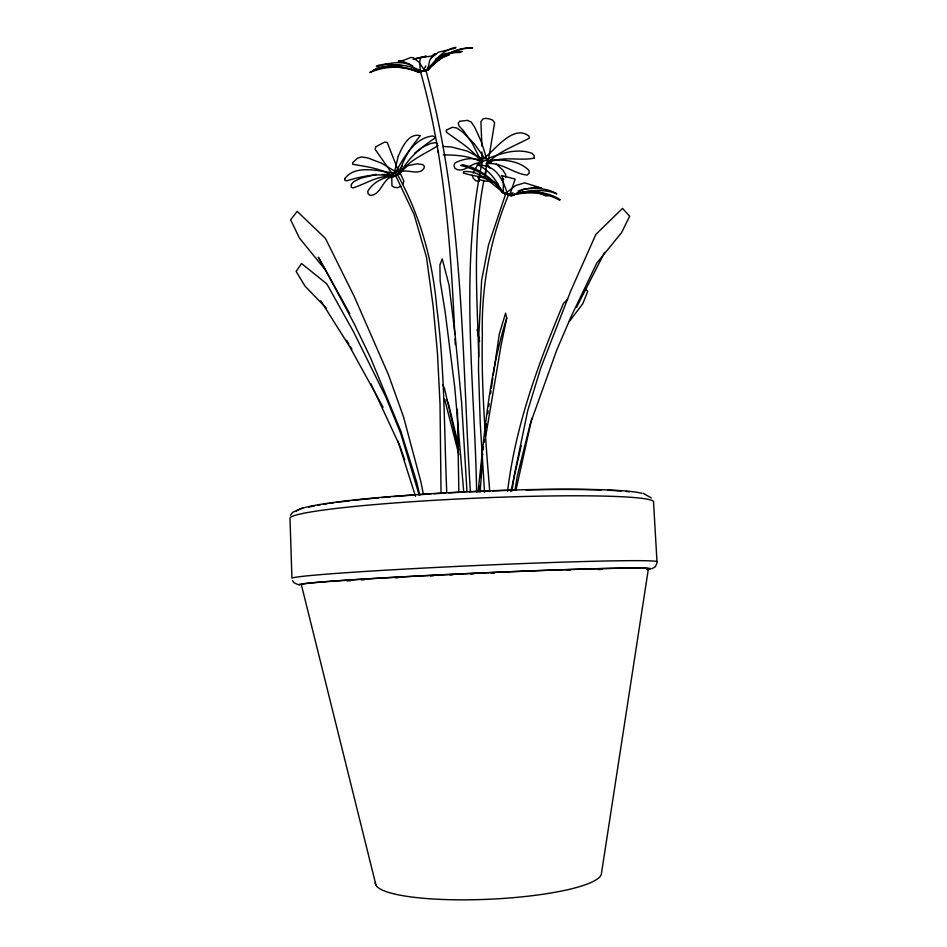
<?xml version="1.0" encoding="UTF-8"?>
<svg xmlns="http://www.w3.org/2000/svg" width="947" height="947" viewBox="0 0 947 947"><rect width="100%" height="100%" fill="white"/><g stroke="black" fill="none" stroke-linecap="round" stroke-linejoin="round"><path stroke-width="1.42" d="M505.568 177.539L505.757 174.745L502.821 170.081L496.335 164.009M480.07 492.298L482.307 463.272M479.632 488.948L479.88 486.036M480.591 477.288L480.958 472.92M481.561 465.628L481.916 461.248M478.046 492.026C484.497 433.667 488.912 374.243 506.752 318.026L505.58 313.173L499.329 333.96L493.233 375.142M487.208 165.926L487.456 163.109M482.331 456.892L482.662 454.004M483.171 449.659L483.515 446.771M484.024 442.438L484.355 439.55M484.864 435.218L485.373 430.873M485.74 428.008L486.356 423.723M487.764 413.721L488.167 410.856M488.782 406.571L489.185 403.718M490.605 393.715L491.008 390.862M491.41 387.998L492.831 378.007M512.019 490.901L514.067 476.353L527.716 410.69L540.654 368.288L570.698 291.037L595.9 234.347L622.522 208.387L629.672 216.188L621.599 232.619L596.799 263.053L571.301 316.168L556.872 349.786L530.284 423.806L517.18 476.459L515.097 489.433M648.375 568.969L601.511 873.063A113.214 21.177 -2.6 0 1 487.303 899.319A113.214 21.177 -2.6 0 1 375.343 882.557M485.728 436.224L500.999 345.691L506.752 318.026M507.58 491.493C515.322 426.079 538.168 363.944 563.394 303.514L567.596 299.37M483.941 180.273C472.304 238.313 477.288 297.938 478.732 356.688M484.45 177.397L487.504 160.138L482.343 161.168C459.236 270.144 474.767 382.091 476.637 492.298M486.438 170.129L484.864 178.012M510.859 491.564L521.146 445.777M515.997 490.049L531.847 418.278M656.969 563.24L655.336 566.708L652.021 568.673M403.031 183.955L403.884 181.114L400.332 173.372L391.762 177.243L391.951 185.908L394.343 187.34L397.776 187.707L400.972 186.109M473.169 172.934L477.892 164.257L480.839 161.878M290.409 515.298L292.789 512.244L302.898 507.935M576.498 307.42L604.624 252.364M425.854 65.911L422.954 71.061L428.293 69.853C436.839 59.921 448.558 51.351 462.172 51.387L459.579 52.547L451.163 52.641L445.102 53.742L436.165 58.678M429.725 67.545L428.08 69.829L425.511 70.433M569.443 321.353L582.807 303.691L587.72 291.368L585.909 289.19M402.226 166.045L398.391 170.981L399.492 174.224C408.571 159.806 424.741 154.337 438.082 145.578M487.338 162.47L485.965 163.843C501.33 161.428 513.025 173.668 527.207 175.077L529.195 173.064L529.124 170.578C519.216 160.351 502.916 159.297 489.445 160.351L487.338 162.47L491.292 162.706M396.935 175.159L407.766 165.642L417.284 163.784L422.824 164.648L424.457 166.423L423.854 168.566L421.391 170.957C414.691 173.881 408.062 169.608 401.208 171.549L397.042 175.1M430.601 58.572L438.485 52.168L455.022 48.321L455.874 47.35C443.563 49.457 434.756 59.91 428.293 69.853L425.925 70.315C437.857 57.246 454.773 47.989 472.683 47.966C455.235 46.663 439.337 58.726 427.227 70.09L426.789 70.161M414.75 153.047L422.764 147.045L430.684 143.471L435.218 142.701L437.502 143.565M435.49 59.543L444.155 54.583M522.282 192.454L523.395 191.933M512.966 192.797L508.657 194.277L511.226 195.674C525.502 190.536 541.471 188.382 556.09 193.366L556.789 193.993C547.745 188.003 536.144 188.003 525.727 188.855M517.997 191.069L524.283 188.903M444.451 56.796L449.458 54.831L448.831 54.334M396.225 175.751L389.454 177.764C381.83 182.404 380.398 194.644 370.395 195.484L368.075 193.851L367.803 191.211C373.84 181.22 385.098 176.391 396.367 175.515M517.962 193.65L511.368 195.52L507.687 194.869M520.59 192.904C529.574 190.11 540.062 191.081 548.349 195.65L545.661 195.934L538.346 192.537M419.284 72.031L420.125 71.806C404.002 65.58 385.737 65.521 369.886 72.54C384.435 63.248 404.014 67.166 419.604 71.842L420.089 71.806M420.61 71.688L418.503 72.221C404.393 66.065 388.033 63.994 373.532 70.007L373.236 70.504C388.495 63.165 406.808 63.106 422.031 71.38L418.42 72.138L409.802 64.289L401.753 60.999L398.19 61.271L403.789 60.265L410.738 57.507L413.235 57.66L418.823 62.076L424.789 70.634L418.432 72.126L410.43 68.859M376.29 174.39L360.665 178.237L353.586 181.729L351.254 184.499L351.23 187.08L352.876 187.944C366.702 183.623 379.463 174.201 394.958 176.497L391.987 174.579L381.996 174.461M413.093 59.318L425.795 56.275M413.875 58.986L426.28 56.216M501.567 179.492L503.721 179.113M443.007 146.454L451.115 146.927L467.072 151.035L481.112 158.315L482.319 162.564C470.363 155.77 456.608 155.024 443.314 154.858M480.934 162.979C471.665 161.286 463.935 174.757 454.88 168.27L453.956 165.441L455.081 162.848C463.403 158.67 474.601 156.421 482.816 161.878M402.439 65.592L386.045 63.958L378.492 65.248L376.385 66.124L376.93 66.941C388.412 62.999 401.575 60.146 412.868 66.03M479.431 181.291L475.868 180.782L473.263 178.296L472.186 175.242M643.179 493.292L651.323 497.956M297.583 584.429L294.067 582.748L292.528 580.641M504.171 193.65L506.385 194.301L502.762 192.703L494.748 183.008L484.521 177.349L479.016 176.485L477.892 177.338L478.862 179.149C484.805 182.345 492.144 180.321 497.779 183.848M507.485 194.62L510.8 195.603M497.199 185.281C488.084 176.284 474.767 176.793 463.367 173.052L463.793 171.596C481.478 170.105 492.831 185.943 506.231 194.348L504.218 192.324M326.242 308.095L304.981 286.101L296.127 271.398L301.548 263.526L326.822 283.887L353.456 331.675L386.045 397.409L400.806 433.702L419 494.523M419.734 495.281L416.798 482.425L400.782 430.992L370.526 357.741L354.332 324.028L325.661 270.286L299.465 238.099L290.634 219.787L297.192 211.37L325.437 238.419L354.261 296.553L388.412 374.633L403.517 416.858L420.823 481.597L423.439 494.405M487.942 165.204L490.12 168.294M320.784 300.779L349.845 346.945L383.062 407.234M346.614 340.304L348.875 344.092M350.378 346.614L351.893 349.147M325.661 270.286L318.31 257.158L349.774 313.67M370.904 383.701L399.965 446.262M442.9 384.861L444.486 388.495L458.75 450.062M446.558 399.468L448.665 404.487L458.573 445.871M437.798 150.727L438.568 152.917M400.439 447.611L404.677 459.84M397.906 440.959L415.52 496.335M444.605 399.125L458.845 454.572M477.122 329.402L479.608 341.5M375.995 885.315L301.288 584.406A173.928 3.433 -2.6 0 1 490.368 572.592A173.928 3.433 -2.6 0 1 647.192 569.325M489.753 491.564C485.562 439.444 481.218 387.252 482.343 334.895C481.194 286.763 490.073 239.378 508.503 194.904L505.828 193.484L488.474 245.166L481.621 280.371L478.886 333.782L478.495 369.366L480.247 423.025L484.544 492.476M463.77 492.239L454.761 387.37L444.995 310.794L440.154 281.058L439.905 264.935L442.213 258.933L449.032 285.011L455.223 336.126L461.651 403.043L467.001 491.919M470.339 491.256C461.651 350.532 463.746 207.393 425.901 70.374L420.468 71.664C444.64 157.202 450.76 246.137 454.809 334.504M455.01 338.884L455.27 344.732M446.759 492.369C444.107 430.696 444.818 368.809 436.745 307.467C432.779 260.91 420.196 215.371 397.385 174.449L394.425 173.005L414.052 214.389L426.493 257.205L433.146 306.248L437.455 353.006L440.024 403.86L441.042 493.269M457.401 409.222L458.881 492.227M481.893 146.075L480.922 121.843L482.674 119.097L485.456 118.316L489.232 118.872L492.665 120.056L494.618 122.743L488.664 158.989L481.928 158.267L481.905 151.899M299.856 585.068A176.296 3.48 -2.6 0 1 482.781 572.876A176.296 3.48 -2.6 0 1 646.979 569.62M296.482 511.013A175.384 12.216 -2.6 0 1 455.862 492.31A175.384 12.216 -2.6 0 1 641.877 493.257M347.218 580.973A152.467 3.007 -2.6 0 1 350.603 580.712M361.257 579.966A152.467 3.007 -2.6 0 1 364.181 579.777M395.148 577.871A152.467 3.007 -2.6 0 1 398.048 577.706M430.565 575.954A152.467 3.007 -2.6 0 1 433.501 575.8M449.932 574.983A152.467 3.007 -2.6 0 1 452.938 574.841M470.73 574A152.467 3.007 -2.6 0 1 473.689 573.858M491.446 573.077A152.467 3.007 -2.6 0 1 494.381 572.947M567.265 570.236A152.467 3.007 -2.6 0 1 570.13 570.153M598.019 569.467A152.467 3.007 -2.6 0 1 602.055 569.396M308.746 507.095A173.029 12.051 -2.6 0 1 314.795 505.805M317.624 505.272A173.029 12.051 -2.6 0 1 320.666 504.739M323.933 504.195A173.029 12.051 -2.6 0 1 327.39 503.662M329.189 503.402A173.029 12.051 -2.6 0 1 334.149 502.703M336.777 502.348A173.029 12.051 -2.6 0 1 349.715 500.762M352.817 500.407A173.029 12.051 -2.6 0 1 378.705 497.838M381.558 497.577A173.029 12.051 -2.6 0 1 390.342 496.832M393.325 496.595A173.029 12.051 -2.6 0 1 415.212 494.961M418.041 494.772A173.029 12.051 -2.6 0 1 431.027 493.92M433.951 493.742A173.029 12.051 -2.6 0 1 445.753 493.056M448.712 492.89A173.029 12.051 -2.6 0 1 464.717 492.073M469.096 491.872A173.029 12.051 -2.6 0 1 488.084 491.067M492.44 490.901A173.029 12.051 -2.6 0 1 515.736 490.167M526.082 489.919A173.029 12.051 -2.6 0 1 601.238 489.99M607.524 490.238A173.029 12.051 -2.6 0 1 621.114 491.031M626.026 491.446A173.029 12.051 -2.6 0 1 629.424 491.789M344.874 178.569L344.85 180.285L346.59 180.818C361.588 176.438 377.202 172.816 392.946 176.272L393.064 172.863C378.244 171.005 355.314 164.411 344.874 178.569M503.425 182.38L503.188 192.632L509.841 194.668L515.156 179.066L501.437 175.526L502.431 176.497L503.425 182.38M446.428 130.094L446.309 132.024C457.898 140.937 471.428 148.265 480.188 160.73L484.248 157.675L474.281 143.755L462.74 132.178L456.703 127.952L452.335 127.3L446.428 130.094M420.468 57.72L419.651 62.324L420.456 71.652L427.511 70.078L429.808 60.135L433.584 54.393L435.821 53.659L431.832 56.003L420.468 57.72M375.699 146.856L375.142 149.342L392.271 173.846L398.356 170.744L387.216 142.5L384.636 142.074L375.699 146.856M398.214 156.243L394.556 171.881L399.942 171.573C403.517 157.924 411.637 146.252 420.35 135.681C408.37 132.58 402.073 147.708 398.214 156.243M434.993 137.102L434.637 138.309C421.486 147.057 409.009 157.332 401.161 171.431L400.344 172.591L396.355 171.087C404.097 156.74 414.798 137.741 432.779 135.989L434.993 137.102M395.301 171.502L392.022 175.444C380.019 168.164 365.98 166.589 352.734 164.305L352.615 162.801L357.469 158.208L361.517 156.953L367.85 157.948L381.57 163.192L395.301 171.502M459.78 121.311L458.253 122.909L458.964 125.927L463.651 130.911L472.482 143.731L480.295 159.451L486.415 157.877L481.194 141.47L474.79 127.419L471.239 122.033L467.368 120.352L459.78 121.311M486.012 156.622L485.16 157.462L489.398 161.404C500.703 150.431 516.079 145.483 529.219 138.132L529.065 136.131C514.185 124.353 496.571 147.874 486.012 156.622M515.499 185.576L505.816 193.247L511.936 195.721L524.236 189.222L536.262 187.127L541.909 188.24L524.709 182.842L515.499 185.576M560.068 199.663L559.428 200.137C544.454 191.637 526.177 191.401 509.817 195.567L510.622 195.023C526.733 190.821 545.709 190.146 560.068 199.663M534.286 158.113C519.654 161.215 502.928 155.58 488.261 162.706L487.859 158.563C501.579 153.118 517.902 147.839 532.321 153.509L534.203 155.675L534.286 158.113M462.834 164.932L460.668 165.441C477.856 169.691 493.778 178.699 504.195 193.401L503.733 192.797C493.28 179.966 479.703 167.749 462.834 164.932M485.503 165.938L477.205 164.411C488.64 169.773 496.773 180.013 501.555 191.566L502.064 192.501L507.521 193.804C503.792 182.712 498.276 168.744 485.503 165.938M657.017 561.95L653.548 502.466A182.155 11.873 -2.6 0 0 479.833 498.004A182.155 11.873 -2.6 0 0 289.983 517.843L291.936 578.108A182.925 4.451 -2.6 0 1 482.923 565.229A182.925 4.451 -2.6 0 1 657.017 561.95"/></g></svg>
